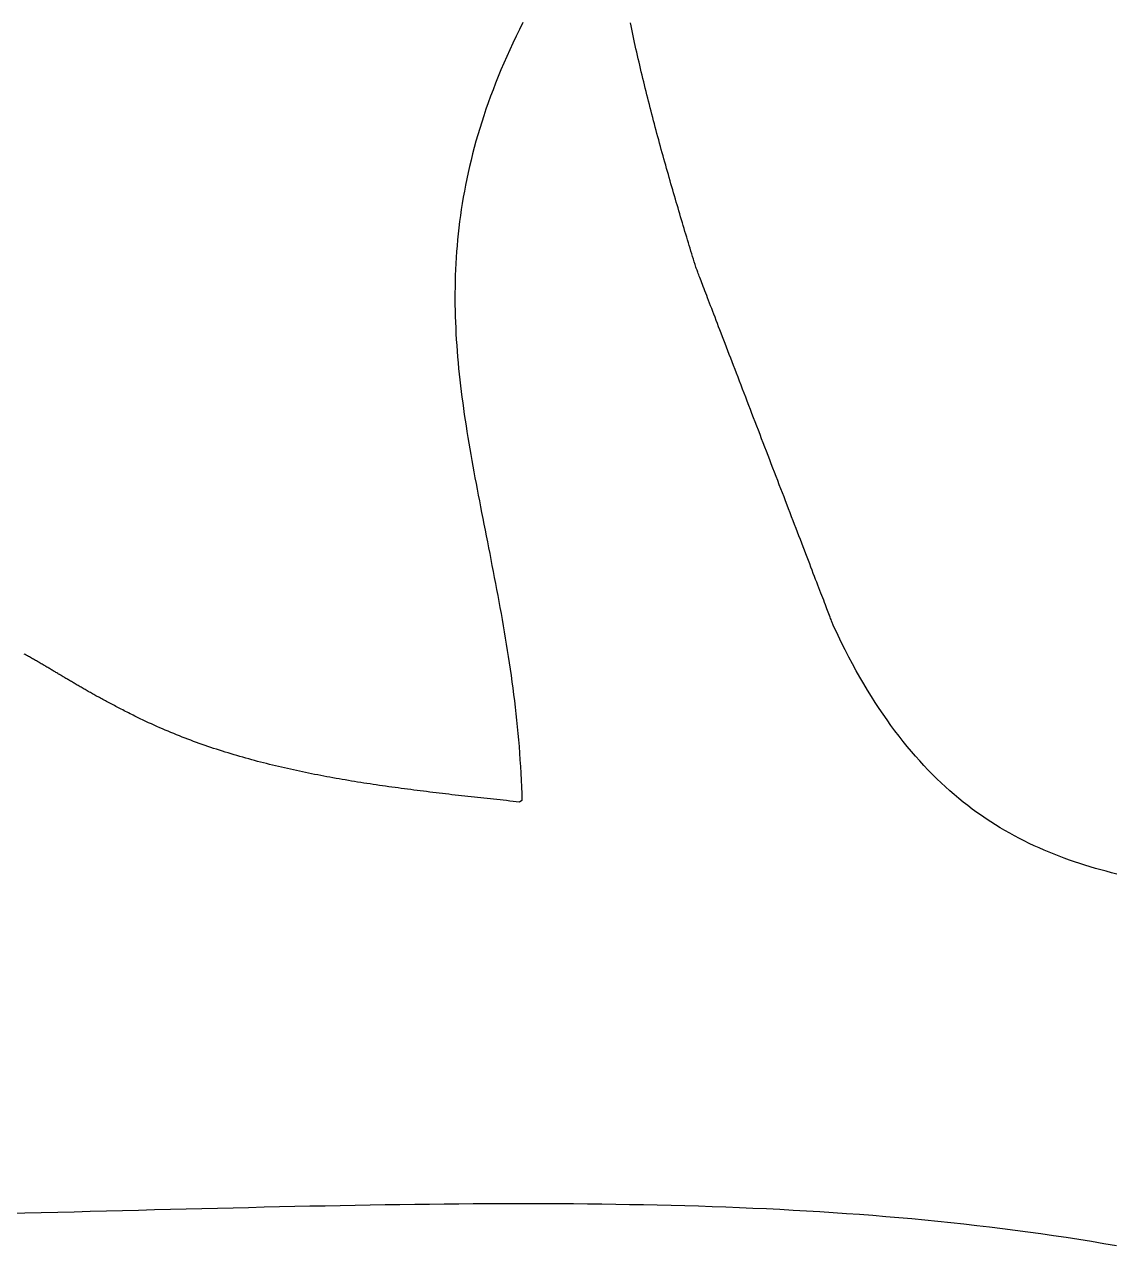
# Model space of a CAD drawing. Extents: x -41.2 to 15.8, y -4.2 to 22.
# Drawn here: x -37.607 to -34.056, y 6.879 to 10.855 of the extents above; entities that cross this region are included whole.
import ezdxf

# ---------------------------------------------------------------- set-up
doc = ezdxf.new("R2010")
doc.units = 0
doc.header["$MEASUREMENT"] = 0
doc.layers.add('LAYER_1', color=7, linetype='CONTINUOUS')

msp = doc.modelspace()

# ---------------------------------------------------------------- linework, layer by layer
at = {"layer": 'LAYER_1', "color": 7}
for points in [[(-35.9831, 10.8616, 0), (-35.9943, 10.8392, 0), (-36.0053, 10.8169, 0), (-36.0158, 10.7948, 0), (-36.0261, 10.7727, 0), (-36.036, 10.7508, 0), (-36.0455, 10.7289, 0), (-36.0548, 10.7072, 0), (-36.0637, 10.6856, 0), (-36.0723, 10.6641, 0), (-36.0806, 10.6426, 0), (-36.0886, 10.6213, 0), (-36.0962, 10.6001, 0), (-36.1036, 10.579, 0), (-36.1107, 10.558, 0), (-36.1175, 10.537, 0), (-36.124, 10.5162, 0), (-36.1302, 10.4954, 0), (-36.1361, 10.4747, 0), (-36.1418, 10.4542, 0), (-36.1471, 10.4336, 0), (-36.1522, 10.4132, 0), (-36.1571, 10.3929, 0), (-36.1617, 10.3726, 0), (-36.166, 10.3524, 0), (-36.1701, 10.3323, 0), (-36.1739, 10.3123, 0), (-36.1775, 10.2923, 0), (-36.1808, 10.2724, 0), (-36.1839, 10.2526, 0), (-36.1867, 10.2328, 0), (-36.1894, 10.2131, 0), (-36.1918, 10.1934, 0), (-36.194, 10.1738, 0), (-36.196, 10.1543, 0), (-36.1977, 10.1348, 0), (-36.1993, 10.1154, 0), (-36.2006, 10.096, 0), (-36.2017, 10.0767, 0), (-36.2027, 10.0574, 0), (-36.2034, 10.0382, 0), (-36.204, 10.019, 0), (-36.2044, 9.99982, 0), (-36.2046, 9.98071, 0), (-36.2046, 9.96164, 0), (-36.2045, 9.9426, 0), (-36.2041, 9.92361, 0), (-36.2037, 9.90464, 0), (-36.203, 9.8857, 0), (-36.2022, 9.8668, 0), (-36.2012, 9.84792, 0), (-36.2001, 9.82907, 0), (-36.1989, 9.81023, 0), (-36.1975, 9.79143, 0), (-36.196, 9.77264, 0), (-36.1943, 9.75386, 0), (-36.1925, 9.73511, 0), (-36.1906, 9.71637, 0), (-36.1886, 9.69764, 0), (-36.1864, 9.67892, 0), (-36.1842, 9.6602, 0), (-36.1818, 9.6415, 0), (-36.1793, 9.6228, 0), (-36.1767, 9.6041, 0), (-36.1741, 9.5854, 0), (-36.1713, 9.56671, 0), (-36.1685, 9.54801, 0), (-36.1655, 9.5293, 0), (-36.1625, 9.51059, 0), (-36.1594, 9.49187, 0), (-36.1562, 9.47314, 0), (-36.153, 9.4544, 0), (-36.1497, 9.43564, 0), (-36.1463, 9.41687, 0), (-36.1429, 9.39808, 0), (-36.1395, 9.37927, 0), (-36.1359, 9.36044, 0), (-36.1324, 9.34158, 0), (-36.1288, 9.3227, 0), (-36.1251, 9.3038, 0), (-36.1215, 9.28486, 0), (-36.1178, 9.26589, 0), (-36.114, 9.2469, 0), (-36.1103, 9.22786, 0), (-36.1065, 9.20879, 0), (-36.1028, 9.18968, 0), (-36.099, 9.17053, 0), (-36.0952, 9.15134, 0), (-36.0914, 9.13211, 0), (-36.0876, 9.11283, 0), (-36.0839, 9.0935, 0), (-36.0801, 9.07412, 0), (-36.0763, 9.05469, 0), (-36.0726, 9.03521, 0), (-36.0689, 9.01567, 0), (-36.0652, 8.99608, 0), (-36.0616, 8.97643, 0), (-36.058, 8.95671, 0), (-36.0544, 8.93694, 0), (-36.0509, 8.91709, 0), (-36.0474, 8.89719, 0), (-36.044, 8.87721, 0), (-36.0407, 8.85717, 0), (-36.0373, 8.83705, 0), (-36.0341, 8.81686, 0), (-36.0309, 8.79659, 0), (-36.0278, 8.77625, 0), (-36.0248, 8.75582, 0), (-36.0219, 8.73532, 0), (-36.019, 8.71473, 0), (-36.0162, 8.69406, 0), (-36.0136, 8.6733, 0), (-36.011, 8.65245, 0), (-36.0085, 8.63151, 0), (-36.0061, 8.61048, 0), (-36.0038, 8.58935, 0), (-36.0017, 8.56813, 0), (-35.9996, 8.54681, 0), (-35.9977, 8.52539, 0), (-35.9959, 8.50387, 0), (-35.9943, 8.48224, 0), (-35.9927, 8.46051, 0), (-35.9913, 8.43867, 0), (-35.9901, 8.41673, 0), (-35.989, 8.39467, 0), (-35.988, 8.37249, 0), (-35.9872, 8.35021, 0), (-35.9865, 8.3278, 0), (-35.9943, 8.32308, 0), (-36.0049, 8.3242, 0), (-36.0154, 8.32532, 0), (-36.0259, 8.32645, 0), (-36.0365, 8.32757, 0), (-36.047, 8.32869, 0), (-36.0575, 8.32982, 0), (-36.068, 8.33095, 0), (-36.0785, 8.33207, 0), (-36.089, 8.3332, 0), (-36.0995, 8.33434, 0), (-36.11, 8.33547, 0), (-36.1204, 8.33661, 0), (-36.1309, 8.33775, 0), (-36.1413, 8.3389, 0), (-36.1518, 8.34005, 0), (-36.1622, 8.34121, 0), (-36.1726, 8.34237, 0), (-36.1831, 8.34354, 0), (-36.1935, 8.34471, 0), (-36.2039, 8.34589, 0), (-36.2143, 8.34708, 0), (-36.2247, 8.34828, 0), (-36.235, 8.34948, 0), (-36.2454, 8.3507, 0), (-36.2558, 8.35192, 0), (-36.2661, 8.35315, 0), (-36.2765, 8.35439, 0), (-36.2868, 8.35564, 0), (-36.2971, 8.35691, 0), (-36.3074, 8.35818, 0), (-36.3177, 8.35947, 0), (-36.328, 8.36076, 0), (-36.3383, 8.36208, 0), (-36.3486, 8.3634, 0), (-36.3588, 8.36474, 0), (-36.3691, 8.36609, 0), (-36.3793, 8.36745, 0), (-36.3896, 8.36883, 0), (-36.3998, 8.37022, 0), (-36.41, 8.37163, 0), (-36.4202, 8.37306, 0), (-36.4304, 8.3745, 0), (-36.4406, 8.37596, 0), (-36.4508, 8.37744, 0), (-36.4609, 8.37893, 0), (-36.4711, 8.38044, 0), (-36.4812, 8.38198, 0), (-36.4913, 8.38352, 0), (-36.5014, 8.38509, 0), (-36.5115, 8.38668, 0), (-36.5216, 8.38829, 0), (-36.5317, 8.38992, 0), (-36.5418, 8.39157, 0), (-36.5518, 8.39325, 0), (-36.5619, 8.39494, 0), (-36.5719, 8.39666, 0), (-36.5819, 8.3984, 0), (-36.5919, 8.40016, 0), (-36.6019, 8.40195, 0), (-36.6119, 8.40376, 0), (-36.6219, 8.4056, 0), (-36.6319, 8.40746, 0), (-36.6418, 8.40935, 0), (-36.6517, 8.41126, 0), (-36.6617, 8.4132, 0), (-36.6716, 8.41517, 0), (-36.6815, 8.41716, 0), (-36.6913, 8.41918, 0), (-36.7012, 8.42123, 0), (-36.7111, 8.42331, 0), (-36.7209, 8.42541, 0), (-36.7307, 8.42755, 0), (-36.7405, 8.42971, 0), (-36.7503, 8.43191, 0), (-36.7601, 8.43414, 0), (-36.7699, 8.43639, 0), (-36.7797, 8.43868, 0), (-36.7894, 8.44101, 0), (-36.7991, 8.44336, 0), (-36.8088, 8.44575, 0), (-36.8185, 8.44817, 0), (-36.8282, 8.45062, 0), (-36.8379, 8.45311, 0), (-36.8476, 8.45563, 0), (-36.8572, 8.45819, 0), (-36.8668, 8.46078, 0), (-36.8764, 8.46341, 0), (-36.886, 8.46607, 0), (-36.8956, 8.46878, 0), (-36.9052, 8.47151, 0), (-36.9147, 8.47429, 0), (-36.9243, 8.47711, 0), (-36.9338, 8.47996, 0), (-36.9433, 8.48285, 0), (-36.9528, 8.48578, 0), (-36.9623, 8.48875, 0), (-36.9717, 8.49177, 0), (-36.9811, 8.49482, 0), (-36.9906, 8.49791, 0), (-37, 8.50105, 0), (-37.0094, 8.50422, 0), (-37.0187, 8.50744, 0), (-37.0281, 8.5107, 0), (-37.0374, 8.51401, 0), (-37.0468, 8.51736, 0), (-37.0561, 8.52075, 0), (-37.0654, 8.52419, 0), (-37.0746, 8.52767, 0), (-37.0839, 8.5312, 0), (-37.0931, 8.53477, 0), (-37.1023, 8.53839, 0), (-37.1116, 8.54206, 0), (-37.1207, 8.54578, 0), (-37.1299, 8.54954, 0), (-37.1391, 8.55335, 0), (-37.1482, 8.5572, 0), (-37.1573, 8.56111, 0), (-37.1664, 8.56507, 0), (-37.1755, 8.56907, 0), (-37.1845, 8.57313, 0), (-37.1936, 8.57724, 0), (-37.2026, 8.5814, 0), (-37.2116, 8.58561, 0), (-37.2206, 8.58987, 0), (-37.2296, 8.59418, 0), (-37.2385, 8.59855, 0), (-37.2474, 8.60293, 0), (-37.2525, 8.6055, 0), (-37.2576, 8.60805, 0), (-37.2626, 8.61058, 0), (-37.2676, 8.61308, 0), (-37.2725, 8.61557, 0), (-37.2773, 8.61803, 0), (-37.2821, 8.62047, 0), (-37.2868, 8.62288, 0), (-37.2915, 8.62528, 0), (-37.2961, 8.62766, 0), (-37.3007, 8.63001, 0), (-37.3052, 8.63235, 0), (-37.3096, 8.63467, 0), (-37.314, 8.63696, 0), (-37.3183, 8.63924, 0), (-37.3226, 8.6415, 0), (-37.3269, 8.64374, 0), (-37.331, 8.64597, 0), (-37.3352, 8.64817, 0), (-37.3393, 8.65036, 0), (-37.3433, 8.65253, 0), (-37.3473, 8.65469, 0), (-37.3513, 8.65683, 0), (-37.3552, 8.65895, 0), (-37.359, 8.66106, 0), (-37.3629, 8.66315, 0), (-37.3667, 8.66523, 0), (-37.3704, 8.66729, 0), (-37.3741, 8.66934, 0), (-37.3778, 8.67137, 0), (-37.3814, 8.6734, 0), (-37.385, 8.6754, 0), (-37.3886, 8.6774, 0), (-37.3921, 8.67938, 0), (-37.3956, 8.68135, 0), (-37.399, 8.68331, 0), (-37.4025, 8.68526, 0), (-37.4059, 8.68719, 0), (-37.4092, 8.68912, 0), (-37.4126, 8.69103, 0), (-37.4159, 8.69294, 0), (-37.4192, 8.69483, 0), (-37.4224, 8.69671, 0), (-37.4257, 8.69859, 0), (-37.4289, 8.70046, 0), (-37.4321, 8.70231, 0), (-37.4353, 8.70416, 0), (-37.4384, 8.70601, 0), (-37.4415, 8.70784, 0), (-37.4447, 8.70967, 0), (-37.4477, 8.71149, 0), (-37.4508, 8.7133, 0), (-37.4539, 8.71511, 0), (-37.4569, 8.71691, 0), (-37.46, 8.71871, 0), (-37.463, 8.7205, 0), (-37.466, 8.72228, 0), (-37.469, 8.72407, 0), (-37.472, 8.72584, 0), (-37.4749, 8.72762, 0), (-37.4779, 8.72939, 0), (-37.4809, 8.73115, 0), (-37.4838, 8.73292, 0), (-37.4868, 8.73468, 0), (-37.4897, 8.73644, 0), (-37.4927, 8.7382, 0), (-37.4956, 8.73995, 0), (-37.4985, 8.74171, 0), (-37.5015, 8.74346, 0), (-37.5044, 8.74522, 0), (-37.5074, 8.74697, 0), (-37.5103, 8.74872, 0), (-37.5132, 8.75048, 0), (-37.5162, 8.75223, 0), (-37.5191, 8.75399, 0), (-37.5221, 8.75575, 0), (-37.5251, 8.75751, 0), (-37.528, 8.75927, 0), (-37.531, 8.76103, 0), (-37.534, 8.7628, 0), (-37.537, 8.76457, 0), (-37.54, 8.76634, 0), (-37.5431, 8.76812, 0), (-37.5461, 8.7699, 0), (-37.5492, 8.77169, 0), (-37.5522, 8.77348, 0), (-37.5553, 8.77528, 0), (-37.5584, 8.77708, 0), (-37.5616, 8.77889, 0), (-37.5647, 8.7807, 0), (-37.5679, 8.78252, 0), (-37.5711, 8.78435, 0), (-37.5743, 8.78619, 0), (-37.5775, 8.78803, 0), (-37.5808, 8.78988, 0), (-37.584, 8.79174, 0), (-37.5873, 8.79361, 0), (-37.5907, 8.79548, 0), (-37.594, 8.79737, 0), (-37.5974, 8.79926, 0), (-37.6009, 8.80117, 0), (-37.6043, 8.80308, 0), (-37.6078, 8.80501, 0)], [(-34.0484, 8.08852, 0), (-34.066, 8.09291, 0), (-34.0834, 8.09746, 0), (-34.1008, 8.10217, 0), (-34.118, 8.10705, 0), (-34.1352, 8.11211, 0), (-34.1523, 8.11736, 0), (-34.1693, 8.12279, 0), (-34.1862, 8.12841, 0), (-34.203, 8.13423, 0), (-34.2197, 8.14025, 0), (-34.2363, 8.14648, 0), (-34.2528, 8.15293, 0), (-34.2692, 8.15959, 0), (-34.2855, 8.16648, 0), (-34.3018, 8.1736, 0), (-34.3179, 8.18095, 0), (-34.334, 8.18854, 0), (-34.3499, 8.19638, 0), (-34.3658, 8.20448, 0), (-34.3816, 8.21282, 0), (-34.3972, 8.22143, 0), (-34.4128, 8.23031, 0), (-34.4283, 8.23946, 0), (-34.4437, 8.24889, 0), (-34.459, 8.2586, 0), (-34.4742, 8.26859, 0), (-34.4893, 8.27889, 0), (-34.5043, 8.28948, 0), (-34.5192, 8.30038, 0), (-34.534, 8.31158, 0), (-34.5487, 8.3231, 0), (-34.5633, 8.33495, 0), (-34.5779, 8.34711, 0), (-34.5923, 8.35961, 0), (-34.6066, 8.37245, 0), (-34.6209, 8.38563, 0), (-34.635, 8.39915, 0), (-34.6491, 8.41303, 0), (-34.663, 8.42726, 0), (-34.6769, 8.44186, 0), (-34.6906, 8.45683, 0), (-34.7043, 8.47217, 0), (-34.7178, 8.48789, 0), (-34.7313, 8.504, 0), (-34.7446, 8.52049, 0), (-34.7579, 8.53738, 0), (-34.7711, 8.55467, 0), (-34.7841, 8.57237, 0), (-34.7971, 8.59048, 0), (-34.81, 8.609, 0), (-34.8228, 8.62795, 0), (-34.8354, 8.64733, 0), (-34.848, 8.66713, 0), (-34.8605, 8.68738, 0), (-34.8729, 8.70807, 0), (-34.8851, 8.7292, 0), (-34.8973, 8.75079, 0), (-34.9094, 8.77284, 0), (-34.9214, 8.79536, 0), (-34.9332, 8.81834, 0), (-34.945, 8.8418, 0), (-34.9567, 8.86574, 0), (-34.9683, 8.89017, 0), (-34.972, 8.89828, 0), (-34.9722, 8.89878, 0), (-34.9726, 8.8997, 0), (-34.9731, 8.90102, 0), (-34.9738, 8.90276, 0), (-34.9746, 8.90489, 0), (-34.9756, 8.90741, 0), (-34.9767, 8.91032, 0), (-34.9779, 8.9136, 0), (-34.9793, 8.91725, 0), (-34.9809, 8.92127, 0), (-34.9826, 8.92565, 0), (-34.9844, 8.93037, 0), (-34.9863, 8.93544, 0), (-34.9884, 8.94085, 0), (-34.9906, 8.94659, 0), (-34.9929, 8.95265, 0), (-34.9954, 8.95903, 0), (-34.9979, 8.96572, 0), (-35.0006, 8.97271, 0), (-35.0034, 8.98, 0), (-35.0063, 8.98758, 0), (-35.0094, 8.99544, 0), (-35.0125, 9.00358, 0), (-35.0157, 9.01199, 0), (-35.019, 9.02066, 0), (-35.0225, 9.02959, 0), (-35.026, 9.03877, 0), (-35.0296, 9.04819, 0), (-35.0333, 9.05785, 0), (-35.0371, 9.06774, 0), (-35.041, 9.07785, 0), (-35.045, 9.08818, 0), (-35.049, 9.09872, 0), (-35.0531, 9.10946, 0), (-35.0573, 9.12039, 0), (-35.0616, 9.13152, 0), (-35.0659, 9.14283, 0), (-35.0704, 9.15431, 0), (-35.0748, 9.16596, 0), (-35.0794, 9.17778, 0), (-35.084, 9.18975, 0), (-35.0886, 9.20187, 0), (-35.0933, 9.21414, 0), (-35.0981, 9.22653, 0), (-35.1029, 9.23906, 0), (-35.1077, 9.25171, 0), (-35.1127, 9.26448, 0), (-35.1176, 9.27735, 0), (-35.1226, 9.29033, 0), (-35.1276, 9.3034, 0), (-35.1326, 9.31656, 0), (-35.1377, 9.3298, 0), (-35.1428, 9.34312, 0), (-35.148, 9.3565, 0), (-35.1531, 9.36995, 0), (-35.1583, 9.38345, 0), (-35.1635, 9.397, 0), (-35.1688, 9.4106, 0), (-35.174, 9.42422, 0), (-35.1792, 9.43788, 0), (-35.1845, 9.45156, 0), (-35.1897, 9.46525, 0), (-35.195, 9.47895, 0), (-35.2003, 9.49265, 0), (-35.2055, 9.50634, 0), (-35.2108, 9.52002, 0), (-35.216, 9.53369, 0), (-35.2213, 9.54733, 0), (-35.2265, 9.56093, 0), (-35.2317, 9.5745, 0), (-35.2369, 9.58802, 0), (-35.242, 9.60149, 0), (-35.2472, 9.6149, 0), (-35.2523, 9.62824, 0), (-35.2574, 9.64152, 0), (-35.2625, 9.65471, 0), (-35.2675, 9.66781, 0), (-35.2725, 9.68083, 0), (-35.2775, 9.69374, 0), (-35.2824, 9.70655, 0), (-35.2873, 9.71924, 0), (-35.2921, 9.73182, 0), (-35.2969, 9.74426, 0), (-35.3016, 9.75658, 0), (-35.3063, 9.76875, 0), (-35.3109, 9.78078, 0), (-35.3154, 9.79266, 0), (-35.3199, 9.80438, 0), (-35.3244, 9.81592, 0), (-35.3288, 9.8273, 0), (-35.333, 9.83849, 0), (-35.3373, 9.8495, 0), (-35.3414, 9.86032, 0), (-35.3455, 9.87093, 0), (-35.3495, 9.88134, 0), (-35.3534, 9.89154, 0), (-35.3572, 9.90151, 0), (-35.361, 9.91126, 0), (-35.3646, 9.92077, 0), (-35.3682, 9.93004, 0), (-35.3717, 9.93906, 0), (-35.375, 9.94784, 0), (-35.3783, 9.95634, 0), (-35.3815, 9.96459, 0), (-35.3845, 9.97256, 0), (-35.3875, 9.98024, 0), (-35.3903, 9.98764, 0), (-35.393, 9.99475, 0), (-35.3957, 10.0016, 0), (-35.3982, 10.008, 0), (-35.4005, 10.0142, 0), (-35.4028, 10.0201, 0), (-35.4049, 10.0256, 0), (-35.4069, 10.0308, 0), (-35.4088, 10.0357, 0), (-35.4105, 10.0402, 0), (-35.4121, 10.0443, 0), (-35.4135, 10.0481, 0), (-35.4149, 10.0516, 0), (-35.416, 10.0546, 0), (-35.4171, 10.0573, 0), (-35.4179, 10.0596, 0), (-35.4187, 10.0614, 0), (-35.4192, 10.0629, 0), (-35.4196, 10.064, 0), (-35.4199, 10.0647, 0), (-35.42, 10.0649, 0), (-35.4225, 10.0731, 0), (-35.4251, 10.0818, 0), (-35.4278, 10.0906, 0), (-35.4305, 10.0995, 0), (-35.4332, 10.1084, 0), (-35.4359, 10.1173, 0), (-35.4387, 10.1264, 0), (-35.4414, 10.1354, 0), (-35.4441, 10.1445, 0), (-35.4469, 10.1537, 0), (-35.4497, 10.1629, 0), (-35.4525, 10.1722, 0), (-35.4553, 10.1815, 0), (-35.4581, 10.1908, 0), (-35.4609, 10.2002, 0), (-35.4637, 10.2097, 0), (-35.4665, 10.2192, 0), (-35.4694, 10.2287, 0), (-35.4722, 10.2383, 0), (-35.475, 10.2479, 0), (-35.4779, 10.2576, 0), (-35.4808, 10.2673, 0), (-35.4836, 10.277, 0), (-35.4865, 10.2868, 0), (-35.4893, 10.2966, 0), (-35.4922, 10.3065, 0), (-35.4951, 10.3164, 0), (-35.4979, 10.3263, 0), (-35.5008, 10.3363, 0), (-35.5037, 10.3463, 0), (-35.5066, 10.3563, 0), (-35.5094, 10.3664, 0), (-35.5123, 10.3765, 0), (-35.5152, 10.3866, 0), (-35.518, 10.3968, 0), (-35.5209, 10.4069, 0), (-35.5237, 10.4172, 0), (-35.5266, 10.4274, 0), (-35.5294, 10.4377, 0), (-35.5323, 10.448, 0), (-35.5351, 10.4583, 0), (-35.538, 10.4686, 0), (-35.5408, 10.479, 0), (-35.5436, 10.4894, 0), (-35.5464, 10.4998, 0), (-35.5492, 10.5102, 0), (-35.552, 10.5207, 0), (-35.5548, 10.5312, 0), (-35.5575, 10.5417, 0), (-35.5603, 10.5522, 0), (-35.563, 10.5627, 0), (-35.5658, 10.5732, 0), (-35.5685, 10.5838, 0), (-35.5712, 10.5944, 0), (-35.5739, 10.6049, 0), (-35.5766, 10.6155, 0), (-35.5793, 10.6262, 0), (-35.5819, 10.6368, 0), (-35.5846, 10.6474, 0), (-35.5872, 10.6581, 0), (-35.5898, 10.6687, 0), (-35.5924, 10.6794, 0), (-35.5949, 10.69, 0), (-35.5975, 10.7007, 0), (-35.6, 10.7114, 0), (-35.6025, 10.7221, 0), (-35.605, 10.7328, 0), (-35.6075, 10.7434, 0), (-35.61, 10.7541, 0), (-35.6124, 10.7648, 0), (-35.6148, 10.7755, 0), (-35.6172, 10.7862, 0), (-35.6195, 10.7969, 0), (-35.6219, 10.8076, 0), (-35.6242, 10.8183, 0), (-35.6265, 10.829, 0), (-35.6287, 10.8397, 0), (-35.631, 10.8503, 0), (-35.6332, 10.861, 0)], [(-37.6365, 6.98411, 0), (-37.6058, 6.98486, 0), (-37.5521, 6.98621, 0), (-37.4987, 6.98757, 0), (-37.4455, 6.98894, 0), (-37.3926, 6.9903, 0), (-37.3399, 6.99167, 0), (-37.2875, 6.99302, 0), (-37.2353, 6.99437, 0), (-37.1834, 6.9957, 0), (-37.1317, 6.99702, 0), (-37.0802, 6.99832, 0), (-37.029, 6.9996, 0), (-36.978, 7.00085, 0), (-36.9273, 7.00207, 0), (-36.8767, 7.00327, 0), (-36.8264, 7.00442, 0), (-36.7764, 7.00555, 0), (-36.7265, 7.00663, 0), (-36.6769, 7.00766, 0), (-36.6275, 7.00865, 0), (-36.5783, 7.00959, 0), (-36.5293, 7.01048, 0), (-36.4805, 7.01131, 0), (-36.4319, 7.01208, 0), (-36.3836, 7.01279, 0), (-36.3354, 7.01343, 0), (-36.2875, 7.014, 0), (-36.2397, 7.0145, 0), (-36.1921, 7.01493, 0), (-36.1448, 7.01528, 0), (-36.0976, 7.01554, 0), (-36.0506, 7.01573, 0), (-36.0038, 7.01582, 0), (-35.9571, 7.01583, 0), (-35.9107, 7.01574, 0), (-35.8644, 7.01555, 0), (-35.8183, 7.01526, 0), (-35.7724, 7.01487, 0), (-35.7266, 7.01438, 0), (-35.681, 7.01377, 0), (-35.6356, 7.01305, 0), (-35.5904, 7.01222, 0), (-35.5453, 7.01127, 0), (-35.5003, 7.01019, 0), (-35.4556, 7.00899, 0), (-35.4109, 7.00766, 0), (-35.3665, 7.0062, 0), (-35.3221, 7.00461, 0), (-35.278, 7.00288, 0), (-35.2339, 7.00101, 0), (-35.19, 6.99899, 0), (-35.1463, 6.99683, 0), (-35.1026, 6.99452, 0), (-35.0592, 6.99205, 0), (-35.0158, 6.98943, 0), (-34.9726, 6.98664, 0), (-34.9295, 6.9837, 0), (-34.8865, 6.98059, 0), (-34.8436, 6.97731, 0), (-34.8009, 6.97386, 0), (-34.7583, 6.97023, 0), (-34.7158, 6.96643, 0), (-34.6734, 6.96244, 0), (-34.6311, 6.95827, 0), (-34.5889, 6.95391, 0), (-34.5469, 6.94936, 0), (-34.5049, 6.94462, 0), (-34.463, 6.93968, 0), (-34.4213, 6.93454, 0), (-34.3796, 6.9292, 0), (-34.338, 6.92365, 0), (-34.2965, 6.91789, 0), (-34.2551, 6.91192, 0), (-34.2138, 6.90573, 0), (-34.1725, 6.89932, 0), (-34.1314, 6.8927, 0), (-34.0903, 6.88584, 0), (-34.0493, 6.87876, 0)]]:
    msp.add_polyline3d(points, dxfattribs=at)

doc.saveas('drawing.dxf')
